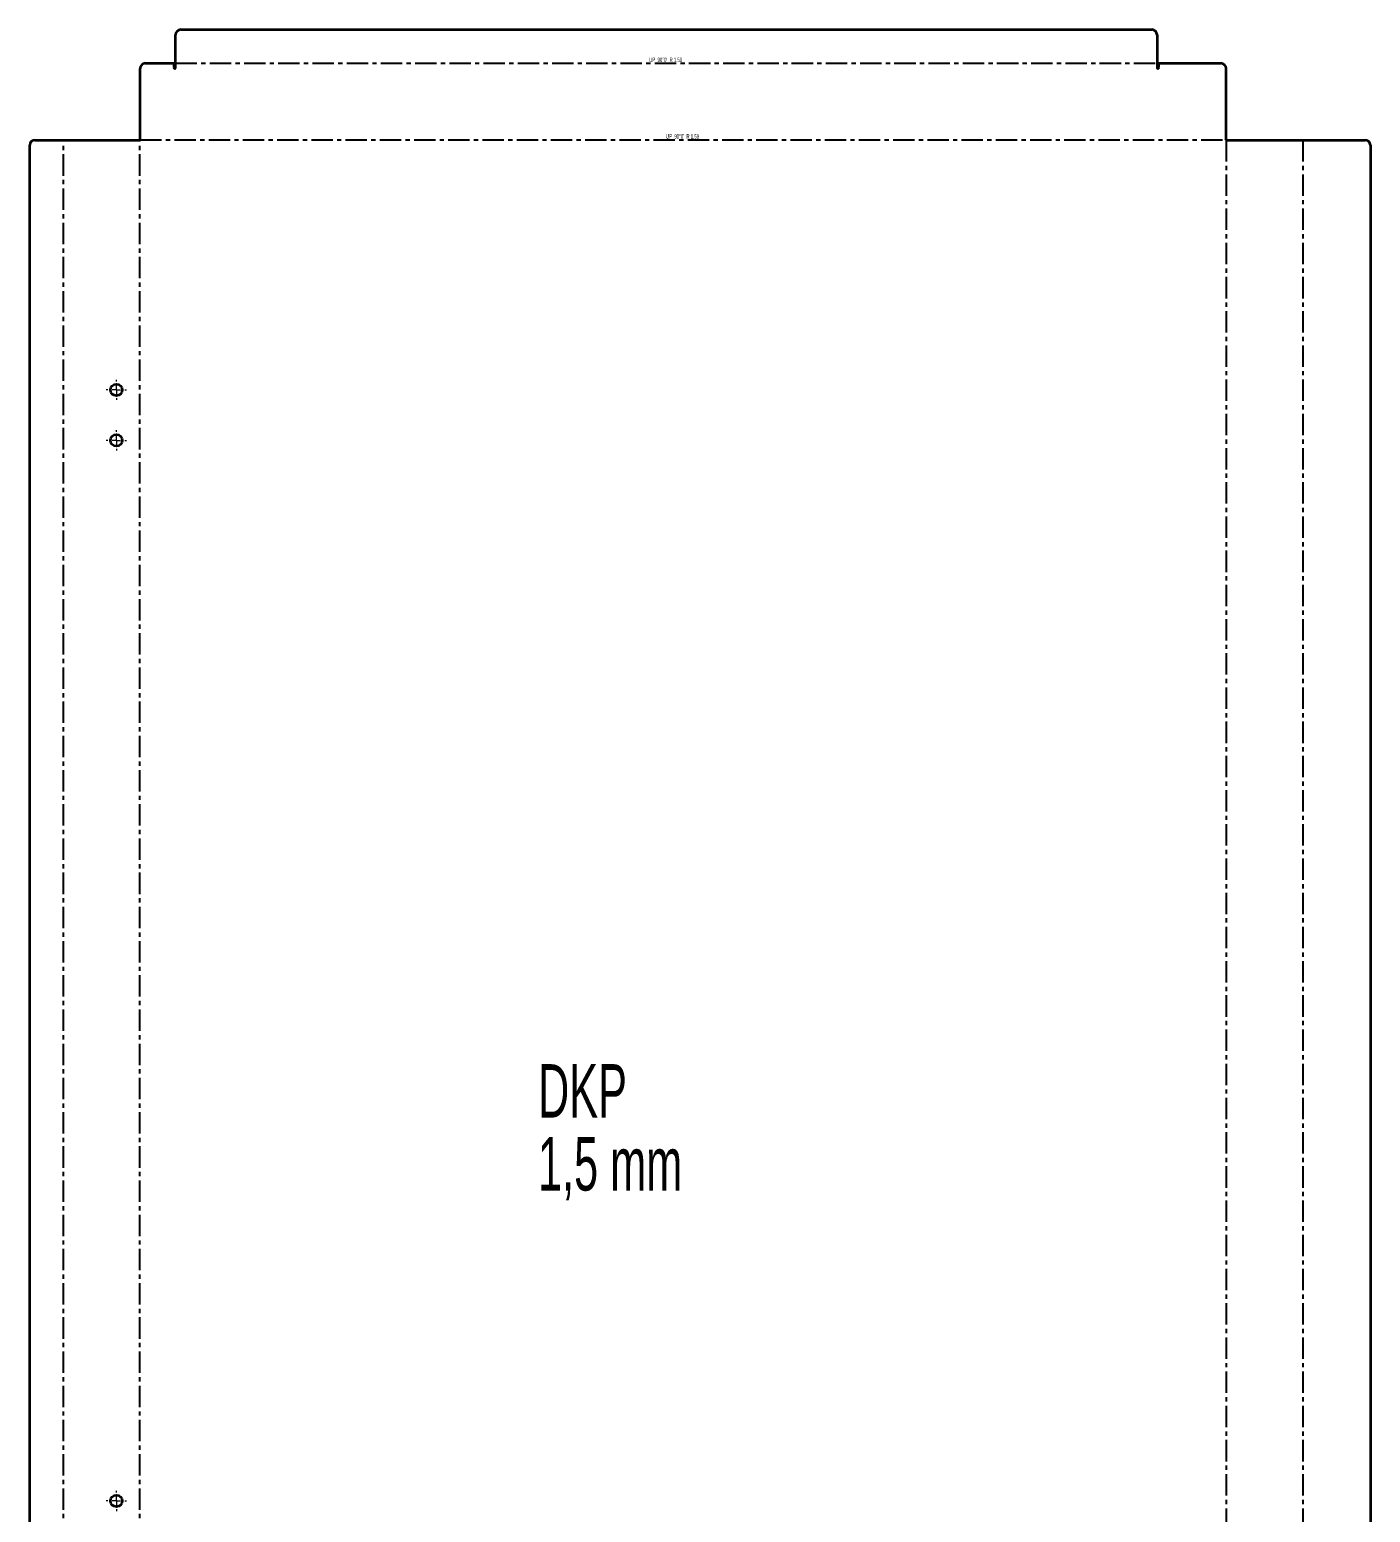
# Model space of a CAD drawing. Header units: millimetres. Extents: x -3387 to -12, y -998 to 1029.
# Drawn here: x -808 to -12, y 149 to 1029 of the extents above; entities that cross this region are included whole.
import ezdxf

# ---------------------------------------------------------------- set-up
doc = ezdxf.new("R2010")
doc.units = ezdxf.units.MM
doc.linetypes.add('CENTERX2', pattern=[20.32, 12.7, -2.54, 2.54, -2.54])
doc.styles.add('SLDTEXTSTYLE0', font='TXT', dxfattribs={"width": 0.605})
doc.styles.add('SLDTEXTSTYLE1', font='TXT', dxfattribs={"width": 0.574118})

# ---------------------------------------------------------------- blocks, each defined once
blk = doc.blocks.new('SW_NOTE_0')
at = {"color": 0, "linetype": 'Continuous', "lineweight": 0, "char_height": 31.75, "attachment_point": 1, "style": 'SLDTEXTSTYLE0'}
for s, insert in [('DKP', (0, 40.93)), ('1,5 mm', (0, -2.41))]:
    blk.add_mtext(s, dxfattribs=dict(at, insert=insert))
blk = doc.blocks.new('SW_CENTERMARKSYMBOL_3')
at = {"color": 0, "linetype": 'Continuous', "lineweight": 18}
for p, q in [((-5, 0), (-6, 0)), ((0, 0), (-2.5, 0)), ((0, 5), (0, 6)), ((0, 0), (0, 2.5)), ((0, 0), (0, -2.5)), ((0, 0), (2.5, 0)), ((5, 0), (6, 0)), ((0, -5), (0, -6))]:
    blk.add_line(p, q, dxfattribs=at)
blk = doc.blocks.new('SW_CENTERMARKSYMBOL_4')
at = {"color": 0, "linetype": 'Continuous', "lineweight": 18}
for p, q in [((-5, 0), (-6, 0)), ((0, 0), (-2.5, 0)), ((0, 5), (0, 6)), ((0, 0), (0, 2.5)), ((0, 0), (0, -2.5)), ((0, 0), (2.5, 0)), ((5, 0), (6, 0)), ((0, -5), (0, -6))]:
    blk.add_line(p, q, dxfattribs=at)
blk = doc.blocks.new('SW_CENTERMARKSYMBOL_5')
at = {"color": 0, "linetype": 'Continuous', "lineweight": 18}
for p, q in [((-5, 0), (-6, 0)), ((0, 0), (-2.5, 0)), ((0, 5), (0, 6)), ((0, 0), (0, 2.5)), ((0, 0), (0, -2.5)), ((0, 0), (2.5, 0)), ((5, 0), (6, 0)), ((0, -5), (0, -6))]:
    blk.add_line(p, q, dxfattribs=at)

msp = doc.modelspace()

# ---------------------------------------------------------------- linework, layer by layer
at = {"color": 7, "linetype": 'Continuous', "lineweight": 35}
for p, q in [((-721.74, 1006.83), (-721.74, 1026.34)), ((-718.74, 1029.34), (-142.02, 1029.34)), ((-139.02, 1026.34), (-139.02, 1006.83)), ((-742.74, 963.69), (-742.74, 1006.33)), ((-739.74, 1009.33), (-722.74, 1009.33)), ((-722.74, 1009.33), (-722.74, 1006.83)), ((-138.02, 1006.83), (-138.02, 1009.33)), ((-138.02, 1009.33), (-101.02, 1009.33)), ((-98.02, 963.69), (-98.02, 1006.33)), ((-808.38, -680.03), (-808.38, 960.69)), ((-805.38, 963.69), (-742.74, 963.69)), ((-98.02, 963.69), (-15.37, 963.69)), ((-12.37, 960.69), (-12.37, -680.03))]:
    msp.add_line(p, q, dxfattribs=at)
at = {"color": 7, "linetype": 'CENTERX2'}
for p, q in [((-721.74, 1009.33), (-139.02, 1009.33)), ((-788.38, -683.03), (-788.38, 963.69)), ((-742.88, -683.03), (-742.88, 963.69)), ((-742.74, 963.83), (-98.02, 963.83)), ((-97.88, 963.69), (-97.88, -683.03)), ((-52.37, 963.69), (-52.37, -683.03))]:
    msp.add_line(p, q, dxfattribs=at)
at = {"color": 7, "linetype": 'Continuous', "lineweight": 35}
for centre in [(-756.88, 815.33), (-756.88, 785.33), (-756.88, 155.33)]:
    msp.add_circle(centre, 3.5, dxfattribs=at)
for centre, radius, start, end in [((-718.74, 1026.34), 3, 90, 180), ((-142.02, 1026.34), 3, 0, 90), ((-739.74, 1006.33), 3, 90, 180), ((-722.24, 1006.83), 0.5, 180, 0), ((-138.52, 1006.83), 0.5, 180, 0), ((-101.02, 1006.33), 3, 0, 90), ((-805.38, 960.69), 3, 90, 180), ((-15.37, 960.69), 3, 0, 90)]:
    msp.add_arc(centre, radius, start, end, dxfattribs=at)

# ---------------------------------------------------------------- block references
at = {"color": 7, "linetype": 'Continuous', "lineweight": 18}
for name, p in [('SW_CENTERMARKSYMBOL_5', (-756.88, 815.33)), ('SW_CENTERMARKSYMBOL_4', (-756.88, 785.33)), ('SW_CENTERMARKSYMBOL_3', (-756.88, 155.33))]:
    msp.add_blockref(name, p, dxfattribs=at)
at = {"color": 7, "linetype": 'Continuous', "lineweight": 0}
msp.add_blockref('SW_NOTE_0', (-506.57, 373.86), dxfattribs=at)

# ---------------------------------------------------------------- texts
at = {"color": 7, "linetype": 'Continuous', "lineweight": 18, "char_height": 2.6458, "attachment_point": 2, "style": 'SLDTEXTSTYLE1'}
for insert in [(-430.73, 1012.75), (-420.73, 967.25)]:
    msp.add_mtext("UP  90°0'  R 1.50", dxfattribs=dict(at, insert=insert))

doc.saveas('drawing.dxf')
